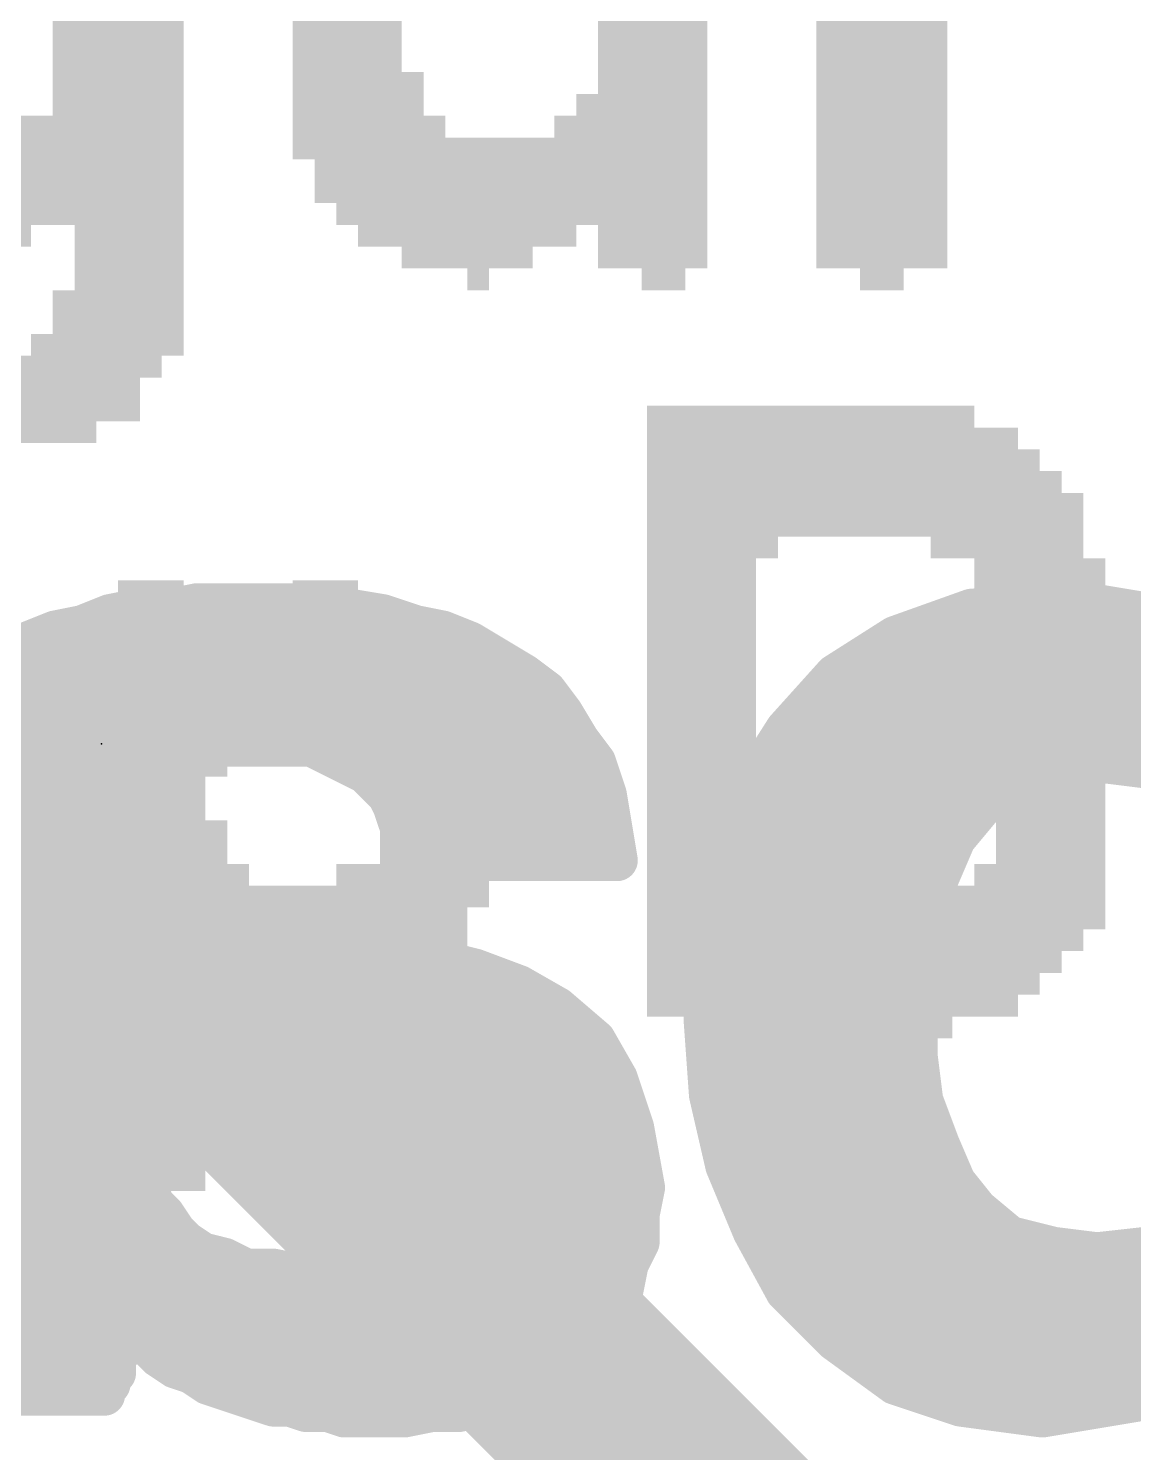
# Model space of a CAD drawing. Extents: x -29.2 to 57.4, y -10.7 to 25.5.
# Drawn here: x 12.947 to 14.973, y 20.367 to 22.978 of the extents above; entities that cross this region are included whole.
import ezdxf

# ---------------------------------------------------------------- set-up
doc = ezdxf.new("R2010")
doc.units = 0
for name, color, linetype in [('1', 12, 'CONTINUOUS'), ('21', 253, 'CONTINUOUS'), ('22', 253, 'CONTINUOUS'), ('23', 53, 'CONTINUOUS')]:
    doc.layers.add(name, color=color, linetype=linetype)

# ---------------------------------------------------------------- blocks, each defined once
blk = doc.blocks.new('RECT')
blk.add_solid([(-0.5, -0.5), (0.5, -0.5), (-0.5, 0.5), (0.5, 0.5)])

msp = doc.modelspace()

# ---------------------------------------------------------------- linework, layer by layer
at = {"layer": '1', "const_width": 0.4064}
msp.add_lwpolyline([(11.8872, 22.5552), (15.367, 19.0754)], dxfattribs=at)
at = {"layer": '22', "const_width": 0.0762}
for points in [[(13.256, 21.9226), (13.206, 21.9126)], [(13.486, 21.9226), (13.256, 21.9226)], [(13.536, 21.9126), (13.486, 21.9226)], [(14.826, 21.9226), (14.676, 21.9126)], [(14.896, 21.9226), (14.826, 21.9226)], [(14.956, 21.9126), (14.896, 21.9226)], [(13.096, 21.9026), (13.046, 21.8826)], [(13.146, 21.9126), (13.096, 21.9026)], [(13.206, 21.9126), (13.146, 21.9126)], [(13.596, 21.9026), (13.536, 21.9126)], [(13.656, 21.8826), (13.596, 21.9026)], [(14.676, 21.9126), (14.536, 21.8626)], [(15.016, 21.9026), (14.956, 21.9126)], [(12.996, 21.8726), (12.946, 21.8526)], [(12.988, 21.8694), (13.714, 21.8694)], [(13.046, 21.8826), (12.996, 21.8726)], [(13.706, 21.8726), (13.656, 21.8826)], [(13.756, 21.8526), (13.706, 21.8726)], [(14.555, 21.8694), (15.0713, 21.8694)], [(12.946, 21.8526), (12.906, 21.8226)], [(13.806, 21.8226), (13.756, 21.8526)], [(14.536, 21.8626), (14.426, 21.7926)], [(13.856, 21.7926), (13.806, 21.8226)], [(12.8668, 21.7932), (13.855, 21.7932)], [(13.896, 21.7626), (13.856, 21.7926)], [(14.426, 21.7926), (14.336, 21.6926)], [(14.4269, 21.7932), (15.1754, 21.7932)], [(13.926, 21.7226), (13.896, 21.7626)], [(12.7932, 21.717), (13.9294, 21.717)], [(13.956, 21.6726), (13.926, 21.7226)], [(14.358, 21.717), (15.2425, 21.717)], [(14.336, 21.6926), (14.266, 21.5826)], [(13.266, 21.6526), (13.286, 21.6626)], [(13.286, 21.6626), (13.466, 21.6626)], [(13.466, 21.6626), (13.486, 21.6526)], [(13.986, 21.6326), (13.956, 21.6726)], [(12.7593, 21.6408), (13.2224, 21.6408)], [(13.186, 21.6226), (13.206, 21.6326)], [(13.206, 21.6326), (13.226, 21.6426)], [(13.226, 21.6426), (13.246, 21.6526)], [(13.246, 21.6526), (13.266, 21.6526)], [(13.486, 21.6526), (13.506, 21.6426)], [(13.506, 21.6426), (13.526, 21.6326)], [(13.5096, 21.6408), (13.9799, 21.6408)], [(13.526, 21.6326), (13.546, 21.6226)], [(14.006, 21.5726), (13.986, 21.6326)], [(14.303, 21.6408), (15.616, 21.6408)], [(14.826, 21.6226), (14.916, 21.6326)], [(14.916, 21.6326), (14.996, 21.6226)], [(13.176, 21.6026), (13.186, 21.6226)], [(13.546, 21.6226), (13.566, 21.6126)], [(13.566, 21.6126), (13.576, 21.6026)], [(14.756, 21.5926), (14.826, 21.6226)], [(14.996, 21.6226), (15.076, 21.5926)], [(13.156, 21.5726), (13.166, 21.5926)], [(13.166, 21.5926), (13.176, 21.6026)], [(13.576, 21.6026), (13.596, 21.5826)], [(13.596, 21.5826), (13.606, 21.5726)], [(14.266, 21.5826), (14.226, 21.4526)], [(14.696, 21.5526), (14.756, 21.5926)], [(12.746, 21.5646), (13.152, 21.5646)], [(13.146, 21.5526), (13.156, 21.5726)], [(13.606, 21.5726), (13.616, 21.5526)], [(13.61, 21.5646), (14.0073, 21.5646)], [(14.016, 21.5126), (14.006, 21.5726)], [(14.2605, 21.5646), (14.714, 21.5646)], [(13.136, 21.5326), (13.146, 21.5526)], [(13.136, 21.4226), (13.136, 21.5326)], [(13.616, 21.5526), (13.626, 21.5226)], [(14.646, 21.4926), (14.696, 21.5526)], [(13.626, 21.5226), (13.636, 21.5026)], [(13.636, 21.5026), (13.636, 21.4526)], [(14.026, 21.4526), (14.016, 21.5126)], [(12.746, 21.4884), (13.136, 21.4884)], [(13.636, 21.4884), (14.02, 21.4884)], [(14.237, 21.4884), (14.6442, 21.4884)], [(14.616, 21.4226), (14.646, 21.4926)], [(13.636, 21.4526), (14.026, 21.4526)], [(14.226, 21.4526), (14.196, 21.3126)], [(12.746, 21.4122), (13.1438, 21.4122)], [(13.166, 21.3826), (13.136, 21.4226)], [(14.2173, 21.4122), (14.6121, 21.4122)], [(14.586, 21.3426), (14.616, 21.4226)], [(13.216, 21.3526), (13.166, 21.3826)], [(13.276, 21.3326), (13.216, 21.3526)], [(12.746, 21.336), (13.2658, 21.336)], [(13.346, 21.3126), (13.276, 21.3326)], [(14.201, 21.336), (14.5852, 21.336)], [(14.576, 21.2626), (14.586, 21.3426)], [(13.346, 21.3126), (13.296, 21.1126)], [(13.296, 21.1126), (13.346, 21.3126)], [(13.416, 21.3026), (13.346, 21.3126)], [(13.506, 21.2926), (13.416, 21.3026)], [(13.596, 21.2826), (13.506, 21.2926)], [(14.196, 21.3126), (14.186, 21.1626)], [(13.516, 21.0726), (13.596, 21.2826)], [(13.596, 21.2826), (13.516, 21.0726)], [(13.686, 21.2726), (13.596, 21.2826)], [(13.766, 21.2526), (13.686, 21.2726)], [(12.746, 21.2598), (13.3328, 21.2598)], [(13.3328, 21.2598), (13.5873, 21.2598)], [(13.5873, 21.2598), (13.7372, 21.2598)], [(13.846, 21.2226), (13.766, 21.2526)], [(14.1925, 21.2598), (14.576, 21.2598)], [(14.576, 21.1726), (14.576, 21.2626)], [(13.916, 21.1826), (13.846, 21.2226)], [(12.746, 21.1836), (13.3138, 21.1836)], [(13.136, 20.9326), (13.136, 21.1626)], [(13.136, 21.1626), (13.146, 21.1526)], [(13.3138, 21.1836), (13.5583, 21.1836)], [(13.5583, 21.1836), (13.9143, 21.1836)], [(13.986, 21.1226), (13.916, 21.1826)], [(14.576, 21.1726), (14.186, 21.1626)], [(14.186, 21.1626), (14.576, 21.1726)], [(14.186, 21.1626), (14.196, 21.0226)], [(14.1874, 21.1836), (14.576, 21.1836)], [(14.576, 21.0926), (14.576, 21.1726)], [(13.146, 21.1526), (13.156, 21.1426)], [(13.156, 21.1426), (13.176, 21.1426)], [(13.176, 21.1426), (13.196, 21.1326)], [(13.196, 21.1326), (13.216, 21.1226)], [(13.216, 21.1226), (13.236, 21.1226)], [(13.236, 21.1226), (13.256, 21.1126)], [(13.256, 21.1126), (13.296, 21.1126)], [(13.296, 21.1126), (13.316, 21.1026)], [(14.026, 21.0526), (13.986, 21.1226)], [(12.746, 21.1074), (13.136, 21.1074)], [(13.3064, 21.1074), (13.5293, 21.1074)], [(13.316, 21.1026), (13.336, 21.1026)], [(13.336, 21.1026), (13.366, 21.0926)], [(13.366, 21.0926), (13.406, 21.0926)], [(13.406, 21.0926), (13.436, 21.0826)], [(13.5293, 21.1074), (13.9947, 21.1074)], [(14.1899, 21.1074), (14.576, 21.1074)], [(14.586, 21.0126), (14.576, 21.0926)], [(13.436, 21.0826), (13.476, 21.0826)], [(13.476, 21.0826), (13.496, 21.0726)], [(13.496, 21.0726), (13.516, 21.0726)], [(13.516, 21.0726), (13.546, 21.0626)], [(13.546, 21.0626), (13.566, 21.0526)], [(13.566, 21.0526), (13.576, 21.0426)], [(13.576, 21.0426), (13.596, 21.0326)], [(13.596, 21.0326), (13.616, 21.0226)], [(14.056, 20.9626), (14.026, 21.0526)], [(12.746, 21.0312), (13.136, 21.0312)], [(13.5988, 21.0312), (14.0331, 21.0312)], [(13.616, 21.0226), (13.626, 21.0126)], [(13.626, 21.0126), (13.646, 21.0026)], [(14.1954, 21.0312), (14.5837, 21.0312)], [(14.196, 21.0226), (14.226, 20.8926)], [(14.616, 20.9326), (14.586, 21.0126)], [(13.646, 21.0026), (13.656, 20.9826)], [(13.656, 20.9826), (13.666, 20.9626)], [(12.746, 20.955), (13.136, 20.955)], [(13.666, 20.9626), (13.676, 20.9426)], [(13.6698, 20.955), (14.0574, 20.955)], [(14.076, 20.8526), (14.056, 20.9626)], [(14.2116, 20.955), (14.6076, 20.955)], [(13.146, 20.9026), (13.136, 20.9326)], [(13.676, 20.9426), (13.676, 20.9226)], [(14.276, 20.7726), (14.616, 20.9326)], [(14.616, 20.9326), (14.276, 20.7726)], [(14.646, 20.8626), (14.616, 20.9326)], [(13.156, 20.8826), (13.146, 20.9026)], [(13.676, 20.9226), (13.686, 20.9026)], [(13.686, 20.9026), (13.686, 20.8526)], [(12.746, 20.8788), (13.1573, 20.8788)], [(13.166, 20.8526), (13.156, 20.8826)], [(13.686, 20.8788), (14.0712, 20.8788)], [(14.226, 20.8926), (14.276, 20.7726)], [(14.2317, 20.8788), (14.5017, 20.8788)], [(14.5017, 20.8788), (14.6391, 20.8788)], [(13.176, 20.8226), (13.166, 20.8526)], [(13.686, 20.8526), (13.676, 20.8226)], [(14.066, 20.8026), (14.076, 20.8526)], [(14.686, 20.8126), (14.646, 20.8626)], [(13.196, 20.8026), (13.176, 20.8226)], [(13.676, 20.8226), (13.676, 20.8026)], [(12.746, 20.8026), (13.196, 20.8026)], [(13.216, 20.7726), (13.196, 20.8026)], [(13.676, 20.8026), (13.666, 20.7826)], [(13.676, 20.8026), (14.066, 20.8026)], [(14.066, 20.7526), (14.066, 20.8026)], [(14.2635, 20.8026), (14.3398, 20.8026)], [(14.3398, 20.8026), (14.698, 20.8026)], [(14.746, 20.7626), (14.686, 20.8126)], [(13.236, 20.7526), (13.216, 20.7726)], [(13.656, 20.7726), (13.646, 20.7526)], [(13.666, 20.7826), (13.656, 20.7726)], [(14.276, 20.7726), (14.336, 20.6626)], [(13.266, 20.7326), (13.236, 20.7526)], [(13.646, 20.7526), (13.626, 20.7426)], [(14.046, 20.7126), (14.066, 20.7526)], [(14.826, 20.7426), (14.746, 20.7626)], [(15.066, 20.7626), (14.996, 20.7426)], [(12.746, 20.7264), (13.2908, 20.7264)], [(13.306, 20.7226), (13.266, 20.7326)], [(13.346, 20.7026), (13.306, 20.7226)], [(13.596, 20.7226), (13.576, 20.7126)], [(13.616, 20.7326), (13.596, 20.7226)], [(13.6036, 20.7264), (14.0529, 20.7264)], [(13.626, 20.7426), (13.616, 20.7326)], [(14.3012, 20.7264), (15.616, 20.7264)], [(14.906, 20.7326), (14.826, 20.7426)], [(14.996, 20.7426), (14.906, 20.7326)], [(13.396, 20.7026), (13.346, 20.7026)], [(13.446, 20.6926), (13.396, 20.7026)], [(13.496, 20.6926), (13.446, 20.6926)], [(13.516, 20.7026), (13.496, 20.6926)], [(13.536, 20.7026), (13.516, 20.7026)], [(13.556, 20.7126), (13.536, 20.7026)], [(13.576, 20.7126), (13.556, 20.7126)], [(14.036, 20.6626), (14.046, 20.7126)], [(12.736, 20.6502), (14.0277, 20.6502)], [(14.016, 20.6326), (14.036, 20.6626)], [(14.336, 20.6626), (14.426, 20.5726)], [(14.3484, 20.6502), (15.2241, 20.6502)], [(13.986, 20.5926), (14.016, 20.6326)], [(13.116, 20.5526), (13.116, 20.6126)], [(13.116, 20.6126), (13.136, 20.5826)], [(13.966, 20.5626), (13.986, 20.5926)], [(12.726, 20.574), (13.116, 20.574)], [(13.136, 20.5826), (13.166, 20.5626)], [(13.1489, 20.574), (13.9736, 20.574)], [(13.166, 20.5626), (13.186, 20.5426)], [(13.936, 20.5326), (13.966, 20.5626)], [(14.4246, 20.574), (15.1631, 20.574)], [(14.426, 20.5726), (14.536, 20.4926)], [(13.106, 20.5426), (13.116, 20.5526)], [(13.106, 20.5126), (13.106, 20.5426)], [(13.186, 20.5426), (13.216, 20.5226)], [(13.096, 20.5026), (13.106, 20.5126)], [(13.216, 20.5226), (13.246, 20.5126)], [(13.246, 20.5126), (13.276, 20.4926)], [(13.866, 20.4926), (13.896, 20.5126)], [(13.896, 20.5126), (13.936, 20.5326)], [(12.7086, 20.4978), (13.096, 20.4978)], [(13.086, 20.4826), (13.096, 20.4926)], [(13.096, 20.4926), (13.096, 20.5026)], [(13.2682, 20.4978), (13.8738, 20.4978)], [(13.276, 20.4926), (13.306, 20.4826)], [(13.826, 20.4726), (13.866, 20.4926)], [(14.5289, 20.4978), (15.0547, 20.4978)], [(14.536, 20.4926), (14.656, 20.4526)], [(14.986, 20.4626), (15.046, 20.4926)], [(12.696, 20.4726), (13.086, 20.4726)], [(13.086, 20.4726), (13.086, 20.4826)], [(13.306, 20.4826), (13.336, 20.4726)], [(13.336, 20.4726), (13.366, 20.4626)], [(13.366, 20.4626), (13.396, 20.4526)], [(13.776, 20.4526), (13.826, 20.4726)], [(14.926, 20.4526), (14.986, 20.4626)], [(13.396, 20.4526), (13.426, 20.4526)], [(13.426, 20.4526), (13.456, 20.4426)], [(13.456, 20.4426), (13.496, 20.4426)], [(13.496, 20.4426), (13.526, 20.4326)], [(13.526, 20.4326), (13.636, 20.4326)], [(13.636, 20.4326), (13.686, 20.4426)], [(13.686, 20.4426), (13.736, 20.4426)], [(13.736, 20.4426), (13.776, 20.4526)], [(14.656, 20.4526), (14.806, 20.4326)], [(14.806, 20.4326), (14.866, 20.4426)], [(14.866, 20.4426), (14.926, 20.4526)]]:
    msp.add_lwpolyline(points, dxfattribs=at)
at = {"layer": '22', "const_width": 0.0381}
for points in [[(13.256, 21.9417, 1), (13.256, 21.9036)], [(13.2597, 21.9039, 1), (13.2523, 21.9413)], [(13.4897, 21.9413, 1), (13.4823, 21.9039)], [(13.486, 21.9036, 1), (13.486, 21.9417)], [(14.826, 21.9417, 1), (14.826, 21.9036)], [(14.8273, 21.9036, 1), (14.8247, 21.9416)], [(14.8991, 21.9414, 1), (14.8929, 21.9038)], [(14.896, 21.9036, 1), (14.896, 21.9417)], [(13.0923, 21.9213, 1), (13.0997, 21.8839)], [(13.1031, 21.8849, 1), (13.0889, 21.9203)], [(13.146, 21.9317, 1), (13.146, 21.8936)], [(13.1497, 21.8939, 1), (13.1423, 21.9313)], [(13.2023, 21.9313, 1), (13.2097, 21.8939)], [(13.206, 21.8936, 1), (13.206, 21.9317)], [(13.5391, 21.9314, 1), (13.5329, 21.8938)], [(13.5323, 21.8939, 1), (13.5397, 21.9313)], [(13.602, 21.9207, 1), (13.59, 21.8845)], [(13.5929, 21.8838, 1), (13.5991, 21.9214)], [(14.6747, 21.9316, 1), (14.6773, 21.8936)], [(14.6824, 21.8947, 1), (14.6696, 21.9305)], [(14.9591, 21.9314, 1), (14.9529, 21.8938)], [(14.9529, 21.8938, 1), (14.9591, 21.9314)], [(12.988, 21.8885, 1), (12.988, 21.8504)], [(12.9923, 21.8913, 1), (12.9997, 21.8539)], [(13.0031, 21.8549, 1), (12.9889, 21.8903)], [(13.0389, 21.9003, 1), (13.0531, 21.8649)], [(13.0497, 21.8639, 1), (13.0423, 21.9013)], [(13.6597, 21.9013, 1), (13.6523, 21.8639)], [(13.65, 21.8645, 1), (13.662, 21.9007)], [(13.7131, 21.8903, 1), (13.6989, 21.8549)], [(13.7023, 21.8539, 1), (13.7097, 21.8913)], [(13.714, 21.8504, 1), (13.714, 21.8885)], [(14.555, 21.8885, 1), (14.555, 21.8504)], [(12.9389, 21.8703, 1), (12.9531, 21.8349)], [(12.9574, 21.8374, 1), (12.9346, 21.8678)], [(13.7658, 21.8689, 1), (13.7462, 21.8363)], [(13.7489, 21.8349, 1), (13.7631, 21.8703)], [(14.5296, 21.8805, 1), (14.5424, 21.8447)], [(14.5462, 21.8465, 1), (14.5258, 21.8787)], [(13.8158, 21.8389, 1), (13.7962, 21.8063)], [(13.7962, 21.8063, 1), (13.8158, 21.8389)], [(13.8674, 21.8078, 1), (13.8446, 21.7774)], [(13.8462, 21.7763, 1), (13.8658, 21.8089)], [(13.855, 21.7742, 1), (13.855, 21.8123)], [(14.4158, 21.8087, 1), (14.4362, 21.7765)], [(14.4269, 21.8123, 1), (14.4269, 21.7742)], [(14.4402, 21.7799, 1), (14.4118, 21.8053)], [(13.9112, 21.774, 1), (13.8808, 21.7512)], [(13.8846, 21.7474, 1), (13.9074, 21.7778)], [(13.9423, 21.7324, 1), (13.9097, 21.7128)], [(13.9108, 21.7112, 1), (13.9412, 21.734)], [(13.9294, 21.698, 1), (13.9294, 21.7361)], [(14.358, 21.7361, 1), (14.358, 21.698)], [(14.3218, 21.7053, 1), (14.3502, 21.6799)], [(14.3521, 21.6824, 1), (14.3199, 21.7028)], [(13.286, 21.6817, 1), (13.286, 21.6436)], [(13.2945, 21.6456, 1), (13.2775, 21.6796)], [(13.4745, 21.6796, 1), (13.4575, 21.6456)], [(13.466, 21.6436, 1), (13.466, 21.6817)], [(13.9712, 21.684, 1), (13.9408, 21.6612)], [(13.9397, 21.6628, 1), (13.9723, 21.6824)], [(13.2145, 21.6156, 1), (13.1975, 21.6496)], [(13.2175, 21.6596, 1), (13.2345, 21.6256)], [(13.2345, 21.6256, 1), (13.2175, 21.6596)], [(13.2224, 21.6218, 1), (13.2224, 21.6599)], [(13.246, 21.6716, 1), (13.246, 21.6335)], [(13.2545, 21.6356, 1), (13.2375, 21.6696)], [(13.2575, 21.6696, 1), (13.2745, 21.6356)], [(13.266, 21.6335, 1), (13.266, 21.6716)], [(13.4945, 21.6696, 1), (13.4775, 21.6356)], [(13.4775, 21.6356, 1), (13.4945, 21.6696)], [(13.5145, 21.6596, 1), (13.4975, 21.6256)], [(13.5096, 21.6599, 1), (13.5096, 21.6218)], [(13.4975, 21.6256, 1), (13.5145, 21.6596)], [(13.5345, 21.6496, 1), (13.5175, 21.6156)], [(14.0041, 21.6386, 1), (13.9679, 21.6266)], [(13.9799, 21.6218, 1), (13.9799, 21.6599)], [(14.303, 21.6599, 1), (14.303, 21.6218)], [(14.9184, 21.6515, 1), (14.9136, 21.6137)], [(14.9181, 21.6137, 1), (14.9139, 21.6515)], [(13.1775, 21.6396, 1), (13.1945, 21.6056)], [(13.203, 21.6141, 1), (13.169, 21.6311)], [(13.1975, 21.6496, 1), (13.2145, 21.6156)], [(13.5175, 21.6156, 1), (13.5345, 21.6496)], [(13.5545, 21.6396, 1), (13.5375, 21.6056)], [(13.5375, 21.6056, 1), (13.5545, 21.6396)], [(13.5795, 21.6261, 1), (13.5525, 21.5991)], [(13.5575, 21.5956, 1), (13.5745, 21.6296)], [(13.9708, 21.6212, 1), (14.0012, 21.644)], [(14.8239, 21.6415, 1), (14.8281, 21.6037)], [(14.8335, 21.6051, 1), (14.8185, 21.6401)], [(15.0027, 21.6404, 1), (14.9893, 21.6048)], [(13.1525, 21.6061, 1), (13.1795, 21.5791)], [(13.183, 21.5841, 1), (13.149, 21.6011)], [(13.159, 21.6111, 1), (13.193, 21.5941)], [(13.1895, 21.5891, 1), (13.1625, 21.6161)], [(13.5895, 21.6161, 1), (13.5625, 21.5891)], [(13.5625, 21.5891, 1), (13.5895, 21.6161)], [(13.6095, 21.5961, 1), (13.5825, 21.5691)], [(14.2842, 21.577, 1), (14.2478, 21.5882)], [(14.7485, 21.6101, 1), (14.7635, 21.5751)], [(14.7666, 21.5767, 1), (14.7454, 21.6085)], [(13.139, 21.5811, 1), (13.173, 21.5641)], [(13.173, 21.5641, 1), (13.139, 21.5811)], [(13.152, 21.5456, 1), (13.152, 21.5837)], [(13.5825, 21.5691, 1), (13.6095, 21.5961)], [(13.623, 21.5811, 1), (13.589, 21.5641)], [(13.61, 21.5837, 1), (13.61, 21.5456)], [(13.5925, 21.5591, 1), (13.6195, 21.5861)], [(14.0248, 21.5757, 1), (13.9872, 21.5695)], [(13.9879, 21.5666, 1), (14.0241, 21.5786)], [(14.0073, 21.5456, 1), (14.0073, 21.5837)], [(14.2605, 21.5837, 1), (14.2605, 21.5456)], [(14.2499, 21.5928, 1), (14.2821, 21.5724)], [(14.714, 21.5456, 1), (14.714, 21.5837)], [(13.1551, 21.5326, 1), (13.117, 21.5326)], [(13.129, 21.5611, 1), (13.163, 21.5441)], [(13.163, 21.5441, 1), (13.129, 21.5611)], [(13.6341, 21.5586, 1), (13.5979, 21.5466)], [(13.599, 21.5441, 1), (13.633, 21.5611)], [(14.6854, 21.5685, 1), (14.7066, 21.5367)], [(14.7106, 21.5404, 1), (14.6814, 21.5648)], [(13.119, 21.5411, 1), (13.153, 21.5241)], [(13.643, 21.5311, 1), (13.609, 21.5141)], [(13.6079, 21.5166, 1), (13.6441, 21.5286)], [(13.6551, 21.5026, 1), (13.617, 21.5026)], [(14.0348, 21.5157, 1), (13.9972, 21.5095)], [(13.136, 21.4694, 1), (13.136, 21.5075)], [(13.636, 21.5075, 1), (13.636, 21.4694)], [(13.619, 21.4941, 1), (13.653, 21.5111)], [(13.9972, 21.5095, 1), (14.0348, 21.5157)], [(14.02, 21.4694, 1), (14.02, 21.5075)], [(14.237, 21.5075, 1), (14.237, 21.4694)], [(14.6314, 21.5048, 1), (14.6606, 21.4804)], [(14.6635, 21.4851, 1), (14.6285, 21.5001)], [(14.6442, 21.4694, 1), (14.6442, 21.5075)], [(13.636, 21.4717, 1), (13.636, 21.4336)], [(14.026, 21.4336, 1), (14.026, 21.4717)], [(14.2446, 21.4486, 1), (14.2074, 21.4566)], [(13.617, 21.4526, 1), (13.6551, 21.4526)], [(14.0072, 21.4495, 1), (14.0448, 21.4557)], [(14.2078, 21.4582, 1), (14.2442, 21.447)], [(13.1512, 21.434, 1), (13.1208, 21.4112)], [(13.117, 21.4226, 1), (13.1551, 21.4226)], [(13.1438, 21.3932, 1), (13.1438, 21.4313)], [(14.2173, 21.4313, 1), (14.2173, 21.3932)], [(14.5985, 21.4301, 1), (14.6335, 21.4151)], [(14.6338, 21.4159, 1), (14.5982, 21.4293)], [(14.6121, 21.3932, 1), (14.6121, 21.4313)], [(13.1758, 21.3989, 1), (13.1562, 21.3663)], [(13.1508, 21.3712, 1), (13.1812, 21.394)], [(13.222, 21.3707, 1), (13.21, 21.3345)], [(13.2062, 21.3363, 1), (13.2258, 21.3689)], [(13.2812, 21.3509, 1), (13.2708, 21.3143)], [(13.2658, 21.317, 1), (13.2658, 21.3551)], [(13.27, 21.3145, 1), (13.282, 21.3507)], [(14.201, 21.3551, 1), (14.201, 21.317)], [(14.5682, 21.3493, 1), (14.6038, 21.3359)], [(14.6049, 21.3402, 1), (14.5671, 21.345)], [(14.5852, 21.317, 1), (14.5852, 21.3551)], [(13.3487, 21.3315, 1), (13.3433, 21.2937)], [(13.3645, 21.308, 1), (13.3275, 21.3172)], [(13.3645, 21.308, 1), (13.3275, 21.3172)], [(13.3408, 21.2943, 1), (13.3512, 21.3309)], [(13.4181, 21.3215, 1), (13.4139, 21.2837)], [(13.4133, 21.2837, 1), (13.4187, 21.3215)], [(13.5081, 21.3115, 1), (13.5039, 21.2737)], [(14.215, 21.3113, 1), (14.177, 21.3139)], [(14.1774, 21.3166, 1), (14.2146, 21.3086)], [(13.5039, 21.2737, 1), (13.5081, 21.3115)], [(13.5981, 21.3015, 1), (13.5939, 21.2637)], [(13.6138, 21.2758, 1), (13.5782, 21.2894)], [(13.6138, 21.2758, 1), (13.5782, 21.2894)], [(13.5939, 21.2637, 1), (13.5981, 21.3015)], [(13.6906, 21.2911, 1), (13.6814, 21.2541)], [(13.6839, 21.2537, 1), (13.6881, 21.2915)], [(13.3328, 21.2789, 1), (13.3328, 21.2408)], [(13.3328, 21.2408, 1), (13.3328, 21.2789)], [(13.5873, 21.2789, 1), (13.5873, 21.2408)], [(13.5873, 21.2408, 1), (13.5873, 21.2789)], [(13.7372, 21.2408, 1), (13.7372, 21.2789)], [(13.7727, 21.2704, 1), (13.7593, 21.2348)], [(13.7614, 21.2341, 1), (13.7706, 21.2711)], [(14.1925, 21.2789, 1), (14.1925, 21.2408)], [(14.5571, 21.265, 1), (14.5949, 21.2602)], [(14.5951, 21.2626, 1), (14.557, 21.2626)], [(14.576, 21.2408, 1), (14.576, 21.2789)], [(13.8555, 21.2391, 1), (13.8365, 21.2061)], [(13.8393, 21.2048, 1), (13.8527, 21.2404)], [(13.1495, 21.1761, 1), (13.1225, 21.1491)], [(13.1551, 21.1626, 1), (13.117, 21.1626)], [(13.3138, 21.2027, 1), (13.3138, 21.1646)], [(13.3138, 21.1646, 1), (13.3138, 21.2027)], [(13.5583, 21.2027, 1), (13.5583, 21.1646)], [(13.5583, 21.1646, 1), (13.5583, 21.2027)], [(13.9284, 21.1971, 1), (13.9036, 21.1681)], [(13.9065, 21.1661, 1), (13.9255, 21.1991)], [(13.9143, 21.1646, 1), (13.9143, 21.2027)], [(14.205, 21.164, 1), (14.167, 21.1612)], [(14.1855, 21.1816, 1), (14.1865, 21.1436)], [(14.1855, 21.1816, 1), (14.1865, 21.1436)], [(14.1874, 21.2027, 1), (14.1874, 21.1646)], [(14.5951, 21.1726, 1), (14.557, 21.1726)], [(14.5765, 21.1536, 1), (14.5755, 21.1916)], [(14.5765, 21.1536, 1), (14.5755, 21.1916)], [(14.576, 21.1646, 1), (14.576, 21.2027)], [(13.1595, 21.1661, 1), (13.1325, 21.1391)], [(13.1325, 21.1391, 1), (13.1595, 21.1661)], [(13.156, 21.1617, 1), (13.156, 21.1236)], [(13.1425, 21.1291, 1), (13.1695, 21.1561)], [(13.1845, 21.1596, 1), (13.1675, 21.1256)], [(13.176, 21.1236, 1), (13.176, 21.1617)], [(14.167, 21.1639, 1), (14.205, 21.1613)], [(14.557, 21.1726, 1), (14.5951, 21.1726)], [(13.2045, 21.1496, 1), (13.1875, 21.1156)], [(13.1875, 21.1156, 1), (13.2045, 21.1496)], [(13.216, 21.1417, 1), (13.216, 21.1036)], [(13.2075, 21.1056, 1), (13.2245, 21.1396)], [(13.2445, 21.1396, 1), (13.2275, 21.1056)], [(13.236, 21.1036, 1), (13.236, 21.1417)], [(13.256, 21.1317, 1), (13.256, 21.0936)], [(13.2475, 21.0956, 1), (13.2645, 21.1296)], [(13.3045, 21.1296, 1), (13.2875, 21.0956)], [(13.296, 21.0936, 1), (13.296, 21.1317)], [(14.0025, 21.1321, 1), (13.9695, 21.1131)], [(13.9736, 21.1081, 1), (13.9984, 21.1371)], [(13.136, 21.0884, 1), (13.136, 21.1265)], [(13.2775, 21.1172, 1), (13.3145, 21.108)], [(13.2775, 21.1172, 1), (13.3145, 21.108)], [(13.3064, 21.1265, 1), (13.3064, 21.0884)], [(13.316, 21.1217, 1), (13.316, 21.0836)], [(13.3075, 21.0856, 1), (13.3245, 21.1196)], [(13.342, 21.1207, 1), (13.33, 21.0845)], [(13.336, 21.0836, 1), (13.336, 21.1217)], [(13.366, 21.1117, 1), (13.366, 21.0736)], [(13.36, 21.0745, 1), (13.372, 21.1107)], [(13.412, 21.1107, 1), (13.4, 21.0745)], [(13.406, 21.0736, 1), (13.406, 21.1117)], [(13.5293, 21.1265, 1), (13.5293, 21.0884)], [(13.5293, 21.0884, 1), (13.5293, 21.1265)], [(13.9947, 21.0884, 1), (13.9947, 21.1265)], [(14.1899, 21.1265, 1), (14.1899, 21.0884)], [(14.5949, 21.095, 1), (14.5571, 21.0902)], [(14.576, 21.0884, 1), (14.576, 21.1265)], [(13.436, 21.1016, 1), (13.436, 21.0635)], [(13.43, 21.0645, 1), (13.442, 21.1007)], [(13.4845, 21.0996, 1), (13.4675, 21.0656)], [(13.476, 21.0635, 1), (13.476, 21.1016)], [(13.496, 21.0917, 1), (13.496, 21.0536)], [(13.4875, 21.0556, 1), (13.5045, 21.0896)], [(13.522, 21.0907, 1), (13.51, 21.0545)], [(13.4982, 21.0794, 1), (13.5338, 21.0658)], [(13.4982, 21.0794, 1), (13.5338, 21.0658)], [(13.516, 21.0536, 1), (13.516, 21.0917)], [(13.5545, 21.0796, 1), (13.5375, 21.0456)], [(13.54, 21.0445, 1), (13.552, 21.0807)], [(14.557, 21.0926, 1), (14.5951, 21.0926)], [(13.5795, 21.0661, 1), (13.5525, 21.0391)], [(13.5845, 21.0596, 1), (13.5675, 21.0256)], [(13.5575, 21.0356, 1), (13.5745, 21.0696)], [(13.5625, 21.0291, 1), (13.5895, 21.0561)], [(13.6045, 21.0496, 1), (13.5875, 21.0156)], [(14.0441, 21.0586, 1), (14.0079, 21.0466)], [(14.0095, 21.0431, 1), (14.0425, 21.0621)], [(13.136, 21.0122, 1), (13.136, 21.0503)], [(13.5988, 21.0503, 1), (13.5988, 21.0122)], [(13.5875, 21.0156, 1), (13.6045, 21.0496)], [(13.6295, 21.0361, 1), (13.6025, 21.0091)], [(13.6345, 21.0296, 1), (13.6175, 20.9956)], [(13.6075, 21.0056, 1), (13.6245, 21.0396)], [(13.6125, 20.9991, 1), (13.6395, 21.0261)], [(14.0331, 21.0122, 1), (14.0331, 21.0503)], [(14.1954, 21.0503, 1), (14.1954, 21.0122)], [(14.2146, 21.0269, 1), (14.1774, 21.0183)], [(14.6038, 21.0193, 1), (14.5682, 21.0059)], [(14.5837, 21.0122, 1), (14.5837, 21.0503)], [(13.663, 21.0111, 1), (13.629, 20.9941)], [(13.673, 20.9911, 1), (13.639, 20.9741)], [(13.6375, 20.9856, 1), (13.6545, 21.0196)], [(14.177, 21.0212, 1), (14.215, 21.024)], [(14.5671, 21.0102, 1), (14.6049, 21.015)], [(13.136, 20.936, 1), (13.136, 20.9741)], [(13.639, 20.9741, 1), (13.673, 20.9911)], [(13.683, 20.9711, 1), (13.649, 20.9541)], [(13.6698, 20.9741, 1), (13.6698, 20.936)], [(14.0747, 20.966, 1), (14.0373, 20.9592)], [(14.0574, 20.936, 1), (14.0574, 20.9741)], [(14.2116, 20.9741, 1), (14.2116, 20.936)], [(14.6076, 20.936, 1), (14.6076, 20.9741)], [(13.1541, 20.9386, 1), (13.1179, 20.9266)], [(13.649, 20.9541, 1), (13.683, 20.9711)], [(13.6951, 20.9426, 1), (13.657, 20.9426)], [(13.659, 20.9341, 1), (13.693, 20.9511)], [(14.0379, 20.9566, 1), (14.0741, 20.9686)], [(14.6335, 20.9401, 1), (14.5985, 20.9251)], [(14.6241, 20.9154, 1), (14.6079, 20.9498)], [(14.6241, 20.9154, 1), (14.6079, 20.9498)], [(13.117, 20.9326, 1), (13.1551, 20.9326)], [(13.163, 20.9111, 1), (13.129, 20.8941)], [(13.693, 20.9311, 1), (13.659, 20.9141)], [(13.657, 20.9226, 1), (13.6951, 20.9226)], [(13.705, 20.9026, 1), (13.6669, 20.9026)], [(14.5982, 20.9259, 1), (14.6338, 20.9393)], [(13.1279, 20.8966, 1), (13.1641, 20.9086)], [(13.1741, 20.8886, 1), (13.1379, 20.8766)], [(13.1573, 20.8598, 1), (13.1573, 20.8979)], [(13.686, 20.8979, 1), (13.686, 20.8598)], [(13.669, 20.8941, 1), (13.703, 20.9111)], [(14.0712, 20.8598, 1), (14.0712, 20.8979)], [(14.2436, 20.8999, 1), (14.2084, 20.8853)], [(14.2074, 20.8883, 1), (14.2446, 20.8969)], [(14.2317, 20.8979, 1), (14.2317, 20.8598)], [(14.5017, 20.8979, 1), (14.5017, 20.8598)], [(14.5017, 20.8598, 1), (14.5017, 20.8979)], [(14.6391, 20.8598, 1), (14.6391, 20.8979)], [(13.139, 20.8741, 1), (13.173, 20.8911)], [(13.1841, 20.8586, 1), (13.1479, 20.8466)], [(13.7041, 20.8466, 1), (13.6679, 20.8586)], [(14.0947, 20.8489, 1), (14.0573, 20.8563)], [(14.6609, 20.8745, 1), (14.6311, 20.8507)], [(14.6285, 20.8551, 1), (14.6635, 20.8701)], [(13.1479, 20.8466, 1), (13.1841, 20.8586)], [(13.1895, 20.8361, 1), (13.1625, 20.8091)], [(13.6951, 20.8226, 1), (13.657, 20.8226)], [(13.6669, 20.8526, 1), (13.705, 20.8526)], [(14.0573, 20.8492, 1), (14.0947, 20.856)], [(13.1579, 20.8166, 1), (13.1941, 20.8286)], [(13.2119, 20.8132, 1), (13.1801, 20.792)], [(13.1825, 20.7891, 1), (13.2095, 20.8161)], [(13.196, 20.7836, 1), (13.196, 20.8217)], [(13.6579, 20.8286, 1), (13.6941, 20.8166)], [(13.676, 20.8217, 1), (13.676, 20.7836)], [(13.693, 20.7941, 1), (13.659, 20.8111)], [(14.0851, 20.8026, 1), (14.047, 20.8026)], [(14.066, 20.7836, 1), (14.066, 20.8217)], [(14.2635, 20.8217, 1), (14.2635, 20.7836)], [(14.3398, 20.8217, 1), (14.3398, 20.7836)], [(14.3398, 20.7836, 1), (14.3398, 20.8217)], [(14.6982, 20.8272, 1), (14.6738, 20.798)], [(14.6711, 20.8007, 1), (14.7009, 20.8245)], [(14.698, 20.7836, 1), (14.698, 20.8217)], [(13.2295, 20.7861, 1), (13.2025, 20.7591)], [(13.673, 20.7641, 1), (13.639, 20.7811)], [(13.649, 20.7911, 1), (13.683, 20.7741)], [(13.6795, 20.7691, 1), (13.6525, 20.7961)], [(13.657, 20.8026, 1), (13.6951, 20.8026)], [(14.0473, 20.8063, 1), (14.0847, 20.7989)], [(14.2927, 20.7817, 1), (14.2593, 20.7635)], [(14.2679, 20.7898, 1), (14.2841, 20.7554)], [(14.2679, 20.7898, 1), (14.2841, 20.7554)], [(13.2001, 20.762, 1), (13.2319, 20.7832)], [(13.2466, 20.7685, 1), (13.2254, 20.7367)], [(13.2225, 20.7391, 1), (13.2495, 20.7661)], [(13.6425, 20.7861, 1), (13.6695, 20.7591)], [(13.6545, 20.7356, 1), (13.6375, 20.7696)], [(14.083, 20.7441, 1), (14.049, 20.7611)], [(14.2584, 20.7653, 1), (14.2936, 20.7799)], [(14.7506, 20.7811, 1), (14.7414, 20.7441)], [(14.7338, 20.748, 1), (14.7582, 20.7772)], [(13.2706, 20.7511, 1), (13.2614, 20.7141)], [(13.2554, 20.7167, 1), (13.2766, 20.7485)], [(13.3145, 20.7396, 1), (13.2975, 20.7056)], [(13.2908, 20.7074, 1), (13.2908, 20.7455)], [(13.3014, 20.7041, 1), (13.3106, 20.7411)], [(13.5875, 20.7396, 1), (13.6045, 20.7056)], [(13.6036, 20.7455, 1), (13.6036, 20.7074)], [(13.6045, 20.7056, 1), (13.5875, 20.7396)], [(13.6025, 20.7461, 1), (13.6295, 20.7191)], [(13.6175, 20.7596, 1), (13.6345, 20.7256)], [(13.6245, 20.7156, 1), (13.6075, 20.7496)], [(13.6395, 20.7291, 1), (13.6125, 20.7561)], [(13.629, 20.7611, 1), (13.663, 20.7441)], [(14.047, 20.7526, 1), (14.0851, 20.7526)], [(14.0529, 20.7074, 1), (14.0529, 20.7455)], [(14.3012, 20.7455, 1), (14.3012, 20.7074)], [(14.8284, 20.7615, 1), (14.8236, 20.7237)], [(14.8214, 20.7241, 1), (14.8306, 20.7611)], [(14.9039, 20.7515, 1), (14.9081, 20.7137)], [(14.9036, 20.7137, 1), (14.9084, 20.7515)], [(14.9908, 20.7609, 1), (15.0012, 20.7243)], [(13.346, 20.7217, 1), (13.346, 20.6836)], [(13.3375, 20.6856, 1), (13.3545, 20.7196)], [(13.3997, 20.7213, 1), (13.3923, 20.6839)], [(13.396, 20.6836, 1), (13.396, 20.7217)], [(13.446, 20.7117, 1), (13.446, 20.6736)], [(13.4423, 20.6739, 1), (13.4497, 20.7113)], [(13.496, 20.6736, 1), (13.496, 20.7117)], [(13.516, 20.7217, 1), (13.516, 20.6836)], [(13.5245, 20.6856, 1), (13.5075, 20.7196)], [(13.5275, 20.7196, 1), (13.5445, 20.6856)], [(13.536, 20.6836, 1), (13.536, 20.7217)], [(13.556, 20.7317, 1), (13.556, 20.6936)], [(13.5645, 20.6956, 1), (13.5475, 20.7296)], [(13.5675, 20.7296, 1), (13.5845, 20.6956)], [(13.576, 20.6936, 1), (13.576, 20.7317)], [(14.029, 20.7211, 1), (14.063, 20.7041)], [(14.0647, 20.7089, 1), (14.0273, 20.7163)], [(13.4875, 20.7096, 1), (13.5045, 20.6756)], [(14.0173, 20.6663, 1), (14.0547, 20.6589)], [(14.0519, 20.652, 1), (14.0201, 20.6732)], [(14.0277, 20.6312, 1), (14.0277, 20.6693)], [(14.3495, 20.6761, 1), (14.3225, 20.6491)], [(14.3193, 20.6535, 1), (14.3527, 20.6717)], [(14.3484, 20.6693, 1), (14.3484, 20.6312)], [(14.0001, 20.6432, 1), (14.0319, 20.622)], [(14.0312, 20.6212, 1), (14.0008, 20.644)], [(13.1319, 20.6232, 1), (13.1001, 20.602)], [(13.1351, 20.6126, 1), (13.097, 20.6126)], [(14.0019, 20.582, 1), (13.9701, 20.6032)], [(13.116, 20.555, 1), (13.116, 20.5931)], [(13.1466, 20.5985, 1), (13.1254, 20.5667)], [(13.1201, 20.572, 1), (13.1519, 20.5932)], [(13.1489, 20.5931, 1), (13.1489, 20.555)], [(13.1795, 20.5761, 1), (13.1525, 20.5491)], [(13.9795, 20.5491, 1), (13.9525, 20.5761)], [(13.9708, 20.604, 1), (14.0012, 20.5812)], [(13.9736, 20.555, 1), (13.9736, 20.5931)], [(14.4246, 20.5931, 1), (14.4246, 20.555)], [(14.4372, 20.588, 1), (14.4148, 20.5572)], [(14.4125, 20.5591, 1), (14.4395, 20.5861)], [(13.125, 20.5426, 1), (13.0869, 20.5426)], [(13.0925, 20.5561, 1), (13.1195, 20.5291)], [(13.1295, 20.5391, 1), (13.1025, 20.5661)], [(13.1554, 20.5467, 1), (13.1766, 20.5785)], [(13.1966, 20.5585, 1), (13.1754, 20.5267)], [(13.1725, 20.5291, 1), (13.1995, 20.5561)], [(13.9501, 20.5732, 1), (13.9819, 20.552)], [(13.1195, 20.4991, 1), (13.0925, 20.5261)], [(13.097, 20.5526, 1), (13.1351, 20.5526)], [(13.222, 20.5407, 1), (13.21, 20.5045)], [(13.2054, 20.5067, 1), (13.2266, 20.5385)], [(13.2566, 20.5285, 1), (13.2354, 20.4967)], [(13.24, 20.4945, 1), (13.252, 20.5307)], [(13.8875, 20.5296, 1), (13.9045, 20.4956)], [(13.9066, 20.4967, 1), (13.8854, 20.5285)], [(13.9225, 20.5461, 1), (13.9495, 20.5191)], [(13.9445, 20.5156, 1), (13.9275, 20.5496)], [(13.1151, 20.5026, 1), (13.077, 20.5026)], [(13.0825, 20.5161, 1), (13.1095, 20.4891)], [(13.1095, 20.4791, 1), (13.0825, 20.5061)], [(13.0869, 20.5126, 1), (13.125, 20.5126)], [(13.096, 20.4788, 1), (13.096, 20.5169)], [(13.2682, 20.5169, 1), (13.2682, 20.4788)], [(13.282, 20.5107, 1), (13.27, 20.4745)], [(13.2654, 20.4767, 1), (13.2866, 20.5085)], [(13.8554, 20.5085, 1), (13.8766, 20.4767)], [(13.8745, 20.4756, 1), (13.8575, 20.5096)], [(13.8738, 20.4788, 1), (13.8738, 20.5169)], [(14.5289, 20.5169, 1), (14.5289, 20.4788)], [(14.542, 20.5107, 1), (14.53, 20.4745)], [(14.5248, 20.4772, 1), (14.5472, 20.508)], [(13.0725, 20.4961, 1), (13.0995, 20.4691)], [(13.1051, 20.4826, 1), (13.067, 20.4826)], [(13.077, 20.4926, 1), (13.1151, 20.4926)], [(13.086, 20.4535, 1), (13.086, 20.4916)], [(13.312, 20.5007, 1), (13.3, 20.4645)], [(13.3, 20.4645, 1), (13.312, 20.5007)], [(13.342, 20.4907, 1), (13.33, 20.4545)], [(13.33, 20.4545, 1), (13.342, 20.4907)], [(13.372, 20.4807, 1), (13.36, 20.4445)], [(13.36, 20.4445, 1), (13.372, 20.4807)], [(13.8175, 20.4896, 1), (13.8345, 20.4556)], [(13.8331, 20.4549, 1), (13.8189, 20.4903)], [(14.9775, 20.4796, 1), (14.9945, 20.4456)], [(14.9891, 20.4438, 1), (14.9829, 20.4814)], [(13.067, 20.4726, 1), (13.1051, 20.4726)], [(13.396, 20.4717, 1), (13.396, 20.4336)], [(13.39, 20.4345, 1), (13.402, 20.4707)], [(13.432, 20.4707, 1), (13.42, 20.4345)], [(13.426, 20.4336, 1), (13.426, 20.4717)], [(13.456, 20.4617, 1), (13.456, 20.4236)], [(13.45, 20.4245, 1), (13.462, 20.4607)], [(13.502, 20.4607, 1), (13.49, 20.4245)], [(13.496, 20.4236, 1), (13.496, 20.4617)], [(13.526, 20.4517, 1), (13.526, 20.4136)], [(13.52, 20.4145, 1), (13.532, 20.4507)], [(13.6323, 20.4513, 1), (13.6397, 20.4139)], [(13.636, 20.4136, 1), (13.636, 20.4517)], [(13.686, 20.4617, 1), (13.686, 20.4236)], [(13.6897, 20.4239, 1), (13.6823, 20.4613)], [(13.7314, 20.4611, 1), (13.7406, 20.4241)], [(13.736, 20.4236, 1), (13.736, 20.4617)], [(13.7689, 20.4703, 1), (13.7831, 20.4349)], [(13.7806, 20.4341, 1), (13.7714, 20.4711)], [(14.6585, 20.4715, 1), (14.6535, 20.4337)], [(14.65, 20.4345, 1), (14.662, 20.4707)], [(14.8029, 20.4514, 1), (14.8091, 20.4138)], [(14.8035, 20.4137, 1), (14.8085, 20.4515)], [(14.8629, 20.4614, 1), (14.8691, 20.4238)], [(14.8691, 20.4238, 1), (14.8629, 20.4614)], [(14.9229, 20.4714, 1), (14.9291, 20.4338)], [(14.9291, 20.4338, 1), (14.9229, 20.4714)]]:
    msp.add_lwpolyline(points, format="xyb", dxfattribs=at)
at = {"layer": '23'}
msp.add_point((13.081, 21.6662), dxfattribs=at)

# ---------------------------------------------------------------- block references
at = {"layer": '21', "yscale": 0.04}
for p, xscale in [((13.1114, 22.9978), 0.24), ((13.5314, 22.9978), 0.2), ((14.0914, 22.9978), 0.2), ((14.5114, 22.9978), 0.24), ((13.1114, 22.9578), 0.24), ((13.5314, 22.9578), 0.2), ((14.0914, 22.9578), 0.2), ((14.5114, 22.9578), 0.24), ((13.1114, 22.9178), 0.24), ((13.5314, 22.9178), 0.2), ((14.0914, 22.9178), 0.2), ((14.5114, 22.9178), 0.24), ((13.1114, 22.8778), 0.24), ((13.5514, 22.8778), 0.24), ((14.0914, 22.8778), 0.2), ((14.5114, 22.8778), 0.24), ((13.1114, 22.8378), 0.24), ((13.5514, 22.8378), 0.24), ((14.0714, 22.8378), 0.24), ((14.5114, 22.8378), 0.24), ((13.0714, 22.7978), 0.32), ((13.5714, 22.7978), 0.28), ((14.0514, 22.7978), 0.28), ((14.5114, 22.7978), 0.24), ((12.8714, 22.7578), 0.72), ((13.8114, 22.7578), 0.76), ((14.5114, 22.7578), 0.24), ((12.8714, 22.7178), 0.72), ((13.8314, 22.7178), 0.72), ((14.5114, 22.7178), 0.24), ((12.8914, 22.6778), 0.68), ((13.8314, 22.6778), 0.72), ((14.5114, 22.6778), 0.24), ((12.9114, 22.6378), 0.64), ((13.8514, 22.6378), 0.68), ((14.5114, 22.6378), 0.24), ((12.7914, 22.5978), 0.32), ((13.1314, 22.5978), 0.2), ((13.7514, 22.5978), 0.4), ((14.0914, 22.5978), 0.2), ((14.5114, 22.5978), 0.24), ((13.1314, 22.5578), 0.2), ((13.7514, 22.5578), 0.24), ((14.0914, 22.5578), 0.2), ((14.5114, 22.5578), 0.24), ((13.1314, 22.5178), 0.2), ((13.7714, 22.5178), 0.04), ((14.1114, 22.5178), 0.08), ((14.5114, 22.5178), 0.08), ((13.1114, 22.4778), 0.24), ((13.1114, 22.4378), 0.24), ((13.0914, 22.3978), 0.28), ((12.8714, 22.3578), 0.64), ((12.8514, 22.3178), 0.6), ((12.8514, 22.2778), 0.6), ((14.381, 22.2662), 0.6), ((12.8314, 22.2378), 0.48), ((14.421, 22.2262), 0.68), ((14.441, 22.1862), 0.72), ((14.461, 22.1462), 0.76), ((14.481, 22.1062), 0.8), ((14.481, 22.0662), 0.8), ((14.201, 22.0262), 0.24), ((14.741, 22.0262), 0.28), ((14.181, 21.9862), 0.2), ((14.801, 21.9862), 0.24), ((13.1714, 21.9462), 0.12), ((13.4914, 21.9462), 0.12), ((14.181, 21.9462), 0.2), ((14.801, 21.9462), 0.24), ((13.1714, 21.9062), 0.2), ((13.4914, 21.9062), 0.28), ((14.181, 21.9062), 0.2), ((14.801, 21.9062), 0.24), ((13.3714, 21.8662), 0.6), ((14.181, 21.8662), 0.2), ((14.761, 21.8662), 0.24), ((13.3914, 21.8262), 0.64), ((14.181, 21.8262), 0.2), ((14.681, 21.8262), 0.4), ((13.4114, 21.7862), 0.68), ((14.181, 21.7862), 0.2), ((14.681, 21.7862), 0.4), ((13.4314, 21.7462), 0.72), ((14.181, 21.7462), 0.2), ((14.661, 21.7462), 0.36), ((13.2314, 21.7062), 0.32), ((13.6314, 21.7062), 0.32), ((14.181, 21.7062), 0.2), ((14.681, 21.7062), 0.4), ((13.1914, 21.6662), 0.24), ((13.6914, 21.6662), 0.28), ((14.181, 21.6662), 0.2), ((14.701, 21.6662), 0.44), ((13.1914, 21.6262), 0.24), ((13.7114, 21.6262), 0.24), ((14.181, 21.6262), 0.2), ((14.781, 21.6262), 0.28), ((13.1714, 21.5862), 0.2), ((13.7114, 21.5862), 0.24), ((14.181, 21.5862), 0.2), ((14.801, 21.5862), 0.24), ((13.1714, 21.5462), 0.2), ((13.7114, 21.5462), 0.24), ((14.181, 21.5462), 0.2), ((14.821, 21.5462), 0.2), ((13.1914, 21.5062), 0.24), ((13.7114, 21.5062), 0.24), ((14.181, 21.5062), 0.2), ((14.821, 21.5062), 0.2), ((13.1914, 21.4662), 0.24), ((13.7114, 21.4662), 0.24), ((14.181, 21.4662), 0.2), ((14.821, 21.4662), 0.2), ((13.2114, 21.4262), 0.28), ((13.6514, 21.4262), 0.28), ((14.181, 21.4262), 0.2), ((14.801, 21.4262), 0.24), ((13.4314, 21.3862), 0.72), ((14.501, 21.3862), 0.84), ((13.4114, 21.3462), 0.68), ((14.501, 21.3462), 0.84), ((13.4114, 21.3062), 0.68), ((14.481, 21.3062), 0.8), ((13.3914, 21.2662), 0.64), ((14.461, 21.2662), 0.76), ((13.3714, 21.2262), 0.6), ((14.441, 21.2262), 0.72), ((13.1714, 21.1862), 0.2), ((13.4914, 21.1862), 0.2), ((14.421, 21.1862), 0.68), ((13.1714, 21.1462), 0.2), ((14.401, 21.1462), 0.48), ((13.1714, 21.1062), 0.2), ((13.1714, 21.0662), 0.2), ((13.1714, 21.0262), 0.2), ((13.1714, 20.9862), 0.2), ((13.1714, 20.9462), 0.2), ((13.1714, 20.9062), 0.2), ((13.1714, 20.8662), 0.2)]:
    msp.add_blockref('RECT', p, dxfattribs=dict(at, xscale=xscale))

doc.saveas('drawing.dxf')
